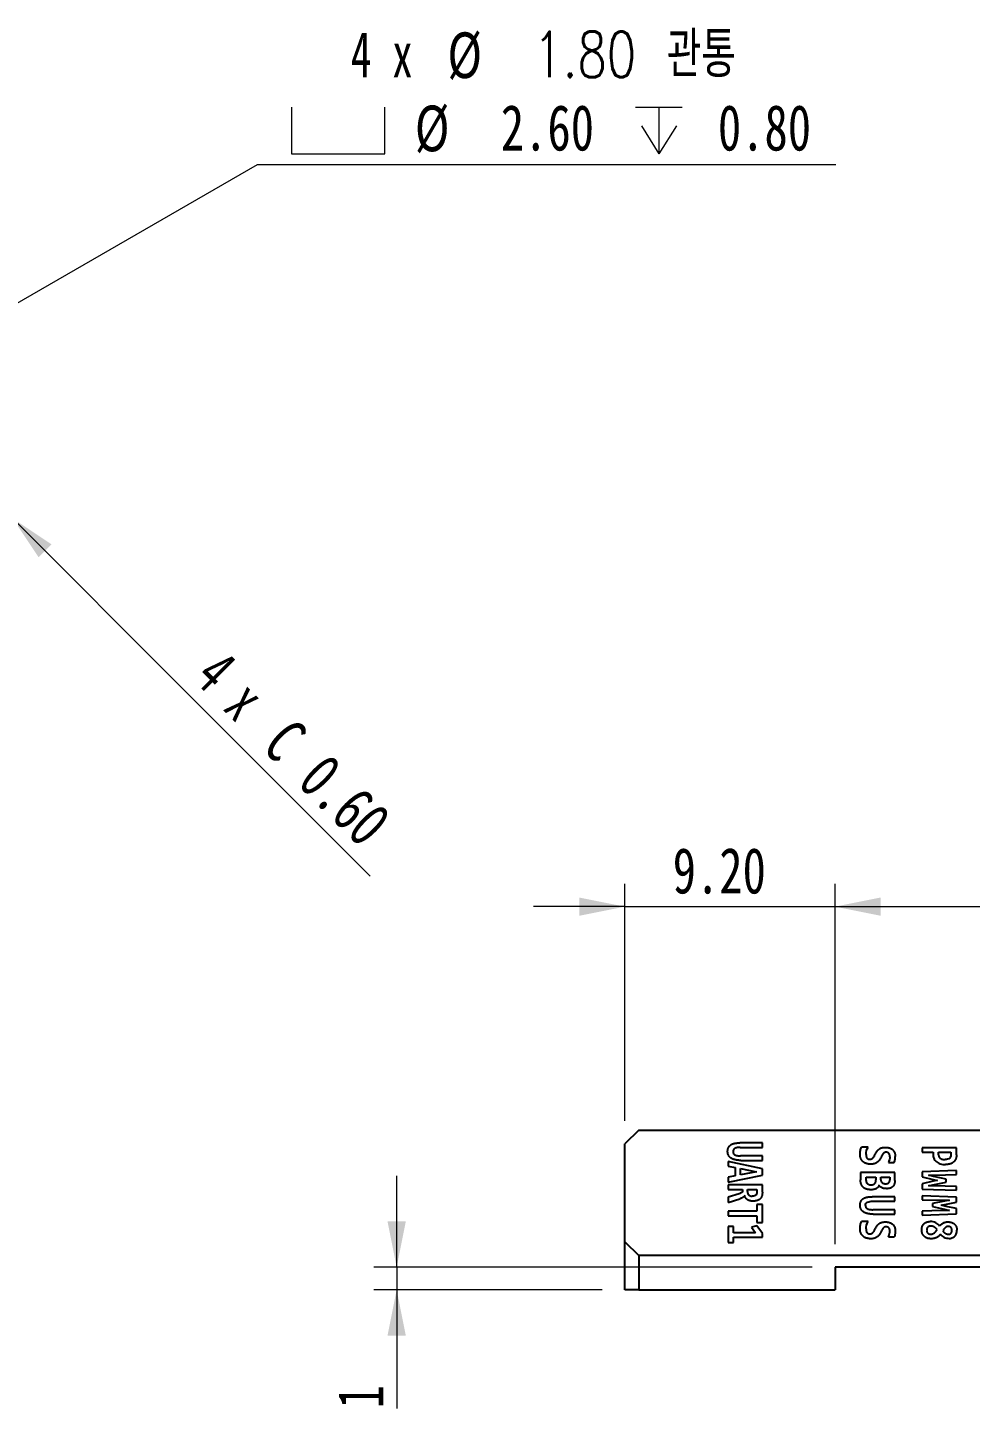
# Model space of a CAD drawing. Header units: millimetres. Extents: x 15 to 415, y 5 to 292.
# Drawn here: x 138.8 to 180.1, y 159.1 to 219.6 of the extents above; entities that cross this region are included whole.
import ezdxf

# ---------------------------------------------------------------- set-up
doc = ezdxf.new("R2010")
doc.units = ezdxf.units.MM
doc.styles.add('SLDTEXTSTYLE0', font='TXT', dxfattribs={"width": 0.75})
doc.styles.add('SLDTEXTSTYLE7', font='TXT', dxfattribs={"width": 0.666667})
doc.styles.add('SLDTEXTSTYLE8', font='TXT', dxfattribs={"width": 0.75, "bigfont": 'bigfont'})
doc.dimstyles.new('SLDDIMSTYLE0', dxfattribs={"dimtxt": 2, "dimasz": 2, "dimexe": 0, "dimexo": 0.0625, "dimgap": 0.5, "dimtad": 1, "dimrnd": 1e-09, "dimzin": 4, "dimdsep": 46, "dimtxsty": 'SLDTEXTSTYLE0', "dimsah": 1, "dimcen": 0.09, "dimadec": 0, "dimazin": 1, "dimtfac": 1, "dimtmove": 0, "dimatfit": 0, "dimfxl": 1, "dimfrac": 2, "dimtolj": 1, "dimtzin": 12, "dimarcsym": 0})
doc.dimstyles.new('SLDDIMSTYLE1', dxfattribs={"dimtxt": 2, "dimasz": 2, "dimexe": 0, "dimexo": 0.0625, "dimgap": 0.5, "dimtad": 1, "dimrnd": 1e-09, "dimzin": 12, "dimdsep": 46, "dimtxsty": 'SLDTEXTSTYLE0', "dimsah": 1, "dimcen": 0.09, "dimadec": 0, "dimazin": 3, "dimtfac": 1, "dimtmove": 0, "dimatfit": 0, "dimfxl": 1, "dimfrac": 2, "dimtolj": 1, "dimtzin": 12, "dimarcsym": 0})
doc.dimstyles.new('SLDDIMSTYLE3', dxfattribs={"dimtxt": 2, "dimasz": 2, "dimexe": 0, "dimexo": 0.0625, "dimgap": 0.5, "dimtad": 1, "dimrnd": 1e-09, "dimzin": 4, "dimdsep": 46, "dimtxsty": 'SLDTEXTSTYLE0', "dimsah": 1, "dimcen": 0.09, "dimadec": 0, "dimazin": 1, "dimtfac": 1, "dimtofl": 0, "dimtmove": 0, "dimatfit": 3, "dimfxl": 1, "dimfrac": 2, "dimtolj": 1, "dimtzin": 12, "dimarcsym": 0})
doc.dimstyles.new('SLDDIMSTYLE4', dxfattribs={"dimtxt": 2, "dimasz": 2, "dimexe": 0, "dimexo": 0.0625, "dimgap": 0.5, "dimtad": 0, "dimtih": 1, "dimtoh": 1, "dimrnd": 1e-09, "dimzin": 4, "dimdsep": 46, "dimtxsty": 'SLDTEXTSTYLE0', "dimblk1": 'NONE', "dimsah": 1, "dimcen": 0, "dimadec": 0, "dimazin": 1, "dimtfac": 1, "dimtmove": 0, "dimatfit": 3, "dimldrblk": 'NONE', "dimfxl": 1, "dimfrac": 2, "dimtolj": 1, "dimtzin": 12, "dimarcsym": 0})

# ---------------------------------------------------------------- blocks, each defined once
blk = doc.blocks.new('SW_SYMBOL_HOLE_SPOT')
at = {"color": 0, "linetype": 'Continuous', "lineweight": 18}
for p, q in [((0, 875), (0, 75)), ((1600, 75), (1600, 875)), ((0, 75), (1600, 75))]:
    blk.add_line(p, q, dxfattribs=at)
blk = doc.blocks.new('SW_SYMBOL_HOLE_DEPTH')
at = {"color": 0, "linetype": 'Continuous', "lineweight": 18}
for p, q in [((0, 875), (800, 875)), ((400, 875), (400, 75)), ((100, 555), (400, 75)), ((700, 555), (400, 75))]:
    blk.add_line(p, q, dxfattribs=at)
blk = doc.blocks.new('_D_9')
at = {"color": 7, "linetype": 'Continuous', "lineweight": 18}
for p, q in [((126.098, 200.435), (148.885, 213.591)), ((148.885, 213.591), (174.217, 213.591)), ((123.846, 199.135), (126.098, 200.435))]:
    blk.add_line(p, q, dxfattribs=at)
blk.add_solid([(126.098, 200.435), (128.03, 201.088), (127.63, 201.781)], dxfattribs=at)
at = {"color": 7, "linetype": 'Continuous', "lineweight": 18, "xscale": 0.0025546875, "yscale": 0.0025546875, "zscale": 0.0025546875}
for name, p in [('SW_SYMBOL_HOLE_SPOT', (150.385, 213.868)), ('SW_SYMBOL_HOLE_DEPTH', (165.449, 213.868))]:
    blk.add_blockref(name, p, dxfattribs=at)
at = {"color": 7, "linetype": 'Continuous', "lineweight": 18, "char_height": 2, "attachment_point": 1}
for s, insert, style in [('1.80 관통', (160.974, 219.405), 'SLDTEXTSTYLE8'), ('4 x', (152.972, 219.405), 'SLDTEXTSTYLE7'), ('%%c', (157.208, 219.375), 'SLDTEXTSTYLE0'), ('%%c', (155.782, 216.169), 'SLDTEXTSTYLE0'), ('2.60', (159.549, 216.2), 'SLDTEXTSTYLE0'), ('0.80', (169.056, 216.2), 'SLDTEXTSTYLE0')]:
    blk.add_mtext(s, dxfattribs=dict(at, insert=insert, style=style))
blk = doc.blocks.new('_NONE')
blk = doc.blocks.new('SW_CHAMFER_DIMENSION_0')
at = {"color": 0, "linetype": 'Continuous', "lineweight": 18}
for p, q in [((-7.466, 7.476), (0, 0)), ((0, 0), (8.185, -8.185))]:
    blk.add_line(p, q, dxfattribs=at)
blk.add_solid([(-7.466, 7.476), (-6.335, 5.778), (-5.769, 6.344)], dxfattribs=at)
at = {"color": 0, "linetype": 'Continuous', "lineweight": 18, "char_height": 2, "attachment_point": 1, "rotation": 315}
for s, insert, style in [('4 x', (1.823, 1.823), 'SLDTEXTSTYLE7'), ('C', (4.818, -1.172), 'SLDTEXTSTYLE0'), ('0.60', (6.35, -2.704), 'SLDTEXTSTYLE0')]:
    blk.add_mtext(s, dxfattribs=dict(at, insert=insert, style=style))
blk = doc.blocks.new('_D_32')
at = {"color": 7, "linetype": 'Continuous', "lineweight": 18}
for p, q in [((174.186, 166.298), (174.186, 182.083)), ((199.786, 166.298), (199.786, 182.083)), ((174.186, 181.083), (199.786, 181.083))]:
    blk.add_line(p, q, dxfattribs=at)
for points in [[(174.186, 181.083), (176.186, 180.683), (176.186, 181.483)], [(199.786, 181.083), (197.786, 181.483), (197.786, 180.683)]]:
    blk.add_solid(points, dxfattribs=at)
at = {"color": 7, "linetype": 'Continuous', "lineweight": 18, "insert": (183.825, 183.661), "char_height": 2, "attachment_point": 1, "style": 'SLDTEXTSTYLE0'}
blk.add_mtext('25.60', dxfattribs=at)
blk = doc.blocks.new('_D_33')
at = {"color": 7, "linetype": 'Continuous', "lineweight": 18}
for p, q in [((154.986, 165.298), (154.986, 169.298)), ((173.186, 165.298), (153.986, 165.298)), ((154.986, 165.298), (154.986, 164.298)), ((163.986, 164.298), (153.986, 164.298)), ((154.986, 164.298), (154.986, 159.109))]:
    blk.add_line(p, q, dxfattribs=at)
for points in [[(154.986, 165.298), (155.386, 167.298), (154.586, 167.298)], [(154.986, 164.298), (154.586, 162.298), (155.386, 162.298)]]:
    blk.add_solid(points, dxfattribs=at)
at = {"color": 7, "linetype": 'Continuous', "lineweight": 18, "insert": (152.408, 159.109), "char_height": 2, "attachment_point": 1, "rotation": 90, "style": 'SLDTEXTSTYLE0'}
blk.add_mtext('1', dxfattribs=at)
blk = doc.blocks.new('_D_34')
at = {"color": 7, "linetype": 'Continuous', "lineweight": 18}
for p, q in [((164.986, 171.698), (164.986, 182.083)), ((174.186, 166.298), (174.186, 182.083)), ((164.986, 181.083), (160.986, 181.083)), ((164.986, 181.083), (174.186, 181.083)), ((174.186, 181.083), (178.186, 181.083))]:
    blk.add_line(p, q, dxfattribs=at)
for points in [[(164.986, 181.083), (162.986, 181.483), (162.986, 180.683)], [(174.186, 181.083), (176.186, 180.683), (176.186, 181.483)]]:
    blk.add_solid(points, dxfattribs=at)
at = {"color": 7, "linetype": 'Continuous', "lineweight": 18, "insert": (167.076, 183.661), "char_height": 2, "attachment_point": 1, "style": 'SLDTEXTSTYLE0'}
blk.add_mtext('9.20', dxfattribs=at)

msp = doc.modelspace()

# ---------------------------------------------------------------- linework, layer by layer
at = {"color": 7, "linetype": 'Continuous', "lineweight": 25}
for p, q in [((165.586, 171.298), (164.986, 170.698)), ((165.586, 171.298), (208.386, 171.298)), ((164.986, 166.398), (164.986, 170.698)), ((171.004, 170.739), (170.013, 170.739)), ((170.035, 170.539), (171.004, 170.539)), ((171.004, 170.539), (171.004, 170.739)), ((175.631, 170.557), (175.348, 170.557)), ((171.004, 170.17), (170.046, 170.17)), ((170.059, 169.97), (171.004, 169.97)), ((171.004, 169.97), (171.004, 170.17)), ((179.504, 170.527), (178.004, 170.527)), ((178.004, 170.527), (178.004, 170.327)), ((178.004, 170.327), (178.483, 170.327)), ((178.483, 170.327), (178.483, 170.225)), ((178.722, 170.327), (179.265, 170.327)), ((178.722, 170.217), (178.722, 170.327)), ((179.265, 170.327), (179.265, 170.223)), ((179.504, 170.215), (179.504, 170.527)), ((171.004, 169.602), (169.504, 169.916)), ((169.504, 169.916), (169.504, 169.719)), ((169.504, 169.719), (169.809, 169.658)), ((169.809, 169.658), (169.809, 169.289)), ((170.048, 169.335), (170.048, 169.61)), ((170.048, 169.61), (170.747, 169.471)), ((170.747, 169.471), (170.048, 169.335)), ((171.004, 169.323), (171.004, 169.602)), ((176.804, 169.438), (175.304, 169.438)), ((175.304, 169.438), (175.304, 169.112)), ((176.522, 169.881), (176.783, 169.881)), ((176.804, 169.095), (176.804, 169.438)), ((179.504, 169.523), (178.004, 169.469)), ((178.004, 169.469), (178.004, 169.245)), ((178.28, 169.321), (178.543, 169.326)), ((178.543, 169.326), (179.504, 169.347)), ((179.504, 169.347), (179.504, 169.523)), ((169.504, 169.01), (171.004, 169.323)), ((169.809, 169.289), (169.504, 169.23)), ((169.504, 169.23), (169.504, 169.01)), ((171.004, 168.894), (169.504, 168.894)), ((169.504, 168.894), (169.504, 168.694)), ((171.004, 168.58), (171.004, 168.894)), ((175.544, 169.239), (175.978, 169.239)), ((175.544, 169.097), (175.544, 169.239)), ((175.978, 169.239), (175.978, 169.113)), ((176.196, 169.239), (176.587, 169.239)), ((176.196, 169.12), (176.196, 169.239)), ((176.587, 169.239), (176.587, 169.12)), ((178.004, 169.245), (178.478, 169.132)), ((178.482, 169.055), (178.004, 168.95)), ((178.004, 168.95), (178.004, 168.716)), ((178.506, 169.269), (178.28, 169.321)), ((178.282, 168.855), (178.466, 168.895)), ((178.516, 168.853), (178.282, 168.855)), ((178.466, 168.895), (179.048, 169.018)), ((178.478, 169.132), (178.677, 169.093)), ((178.677, 169.093), (178.482, 169.055)), ((179.048, 169.143), (178.506, 169.269)), ((179.504, 168.831), (178.516, 168.853)), ((179.048, 169.018), (179.048, 169.143)), ((179.504, 168.662), (179.504, 168.831)), ((169.504, 168.694), (170.135, 168.694)), ((169.994, 168.504), (169.504, 168.356)), ((169.504, 168.356), (169.504, 168.122)), ((169.504, 168.122), (170.015, 168.29)), ((170.135, 168.694), (170.135, 168.655)), ((170.352, 168.694), (170.765, 168.694)), ((170.352, 168.612), (170.352, 168.694)), ((170.765, 168.694), (170.765, 168.605)), ((176.804, 168.381), (175.813, 168.381)), ((175.835, 168.181), (176.804, 168.181)), ((176.804, 168.181), (176.804, 168.381)), ((178.004, 168.716), (179.504, 168.662)), ((179.504, 168.365), (178.004, 168.419)), ((178.004, 168.419), (178.004, 168.25)), ((178.004, 168.25), (178.861, 168.231)), ((178.978, 168.181), (178.461, 168.076)), ((178.861, 168.231), (179.194, 168.224)), ((179.194, 168.224), (178.978, 168.181)), ((179.072, 168.048), (179.504, 168.14)), ((179.504, 168.14), (179.504, 168.365)), ((170.765, 167.741), (169.504, 167.741)), ((169.504, 167.741), (169.504, 167.542)), ((169.504, 167.542), (170.765, 167.542)), ((171.004, 168.033), (170.765, 168.033)), ((170.765, 168.033), (170.765, 167.741)), ((170.765, 167.542), (170.765, 167.249)), ((171.004, 167.249), (171.004, 168.033)), ((176.804, 167.812), (175.846, 167.812)), ((175.859, 167.612), (176.804, 167.612)), ((176.804, 167.612), (176.804, 167.812)), ((178.855, 167.77), (178.004, 167.75)), ((178.004, 167.75), (178.004, 167.574)), ((178.004, 167.574), (179.504, 167.628)), ((178.461, 168.076), (178.461, 167.951)), ((178.461, 167.951), (178.978, 167.83)), ((178.829, 168.004), (179.072, 168.048)), ((179.058, 167.958), (178.829, 168.004)), ((179.194, 167.777), (178.855, 167.77)), ((178.978, 167.83), (179.194, 167.777)), ((179.504, 167.857), (179.058, 167.958)), ((179.504, 167.628), (179.504, 167.857)), ((169.744, 167.08), (169.504, 167.08)), ((169.504, 167.08), (169.504, 166.373)), ((169.744, 166.804), (169.744, 167.08)), ((170.765, 167.111), (170.526, 167.045)), ((170.526, 167.045), (170.709, 166.804)), ((170.765, 167.249), (171.004, 167.249)), ((171.004, 166.767), (170.765, 167.111)), ((175.631, 167.292), (175.348, 167.292)), ((164.986, 166.398), (165.586, 165.798)), ((164.986, 164.298), (164.986, 166.398)), ((169.504, 166.373), (169.744, 166.373)), ((170.709, 166.804), (169.744, 166.804)), ((169.744, 166.373), (169.744, 166.604)), ((169.744, 166.604), (171.004, 166.604)), ((171.004, 166.604), (171.004, 166.767)), ((176.522, 166.616), (176.783, 166.616)), ((165.586, 165.798), (165.586, 164.298)), ((208.386, 165.798), (165.586, 165.798)), ((199.786, 165.298), (174.186, 165.298)), ((174.186, 165.298), (174.186, 164.298)), ((165.586, 164.298), (164.986, 164.298)), ((165.586, 164.298), (174.186, 164.298))]:
    msp.add_line(p, q, dxfattribs=at)
for points, knots in [([(169.483, 170.361), (169.483, 170.377), (169.484, 170.409), (169.491, 170.454), (169.502, 170.496), (169.518, 170.535), (169.539, 170.57), (169.563, 170.601), (169.591, 170.629), (169.624, 170.654), (169.66, 170.675), (169.701, 170.693), (169.745, 170.708), (169.792, 170.719), (169.843, 170.728), (169.897, 170.734), (169.954, 170.738), (169.993, 170.739), (170.013, 170.739)], [0, 0, 0, 0, 0.080128, 0.154735, 0.223946, 0.289032, 0.35027, 0.408606, 0.464599, 0.519029, 0.573111, 0.627997, 0.683658, 0.741514, 0.801781, 0.865026, 0.930883, 1, 1, 1, 1]), ([(170.035, 170.539), (170.023, 170.539), (169.999, 170.539), (169.965, 170.537), (169.932, 170.534), (169.902, 170.53), (169.874, 170.525), (169.848, 170.518), (169.825, 170.509), (169.803, 170.498), (169.784, 170.486), (169.768, 170.472), (169.753, 170.457), (169.742, 170.44), (169.733, 170.422), (169.726, 170.401), (169.723, 170.378), (169.722, 170.362), (169.722, 170.354)], [0, 0, 0, 0, 0.077287, 0.150457, 0.219609, 0.285046, 0.346551, 0.404623, 0.461166, 0.516661, 0.571362, 0.624628, 0.679309, 0.734861, 0.79287, 0.855771, 0.924837, 1, 1, 1, 1]), ([(175.283, 170.24), (175.283, 170.267), (175.285, 170.322), (175.296, 170.402), (175.316, 170.481), (175.337, 170.532), (175.348, 170.557)], [0, 0, 0, 0, 0.256443, 0.505034, 0.751281, 1, 1, 1, 1]), ([(175.713, 170.019), (175.722, 170.02), (175.739, 170.02), (175.763, 170.024), (175.786, 170.031), (175.805, 170.042), (175.823, 170.054), (175.841, 170.068), (175.856, 170.084), (175.877, 170.108), (175.9, 170.141), (175.923, 170.186), (175.946, 170.233), (175.971, 170.281), (175.999, 170.329), (176.024, 170.369), (176.048, 170.399), (176.067, 170.421), (176.089, 170.441), (176.112, 170.46), (176.138, 170.478), (176.166, 170.494), (176.197, 170.508), (176.23, 170.52), (176.266, 170.53), (176.305, 170.537), (176.348, 170.541), (176.378, 170.542), (176.393, 170.542)], [0, 0, 0, 0, 0.024177, 0.04703, 0.069025, 0.091259, 0.114283, 0.13846, 0.163387, 0.190068, 0.247187, 0.309217, 0.374956, 0.442004, 0.510077, 0.578138, 0.612039, 0.645556, 0.678675, 0.711509, 0.744496, 0.777691, 0.810945, 0.845105, 0.880391, 0.917897, 0.957386, 1, 1, 1, 1]), ([(176.393, 170.542), (176.408, 170.542), (176.437, 170.541), (176.479, 170.537), (176.52, 170.53), (176.56, 170.52), (176.599, 170.507), (176.635, 170.49), (176.668, 170.471), (176.699, 170.448), (176.727, 170.421), (176.752, 170.392), (176.774, 170.359), (176.792, 170.322), (176.808, 170.282), (176.818, 170.237), (176.825, 170.189), (176.826, 170.156), (176.826, 170.138)], [0, 0, 0, 0, 0.053816, 0.10644, 0.158696, 0.211299, 0.263519, 0.316057, 0.369453, 0.424413, 0.481698, 0.541768, 0.605453, 0.673341, 0.745979, 0.824415, 0.90883, 1, 1, 1, 1]), ([(170.059, 169.97), (170.036, 169.971), (169.991, 169.971), (169.926, 169.976), (169.865, 169.985), (169.809, 169.996), (169.757, 170.012), (169.709, 170.029), (169.666, 170.05), (169.627, 170.074), (169.594, 170.101), (169.564, 170.13), (169.539, 170.163), (169.518, 170.198), (169.502, 170.236), (169.491, 170.275), (169.484, 170.318), (169.483, 170.346), (169.483, 170.361)], [0, 0, 0, 0, 0.076243, 0.148015, 0.216141, 0.28079, 0.342249, 0.401067, 0.45826, 0.514375, 0.56993, 0.6259, 0.682897, 0.741655, 0.802511, 0.865802, 0.931223, 1, 1, 1, 1]), ([(169.722, 170.354), (169.722, 170.346), (169.722, 170.331), (169.726, 170.309), (169.731, 170.289), (169.739, 170.271), (169.749, 170.255), (169.762, 170.24), (169.778, 170.226), (169.796, 170.214), (169.817, 170.204), (169.842, 170.195), (169.868, 170.187), (169.898, 170.181), (169.93, 170.176), (169.966, 170.173), (170.005, 170.17), (170.032, 170.17), (170.046, 170.17)], [0, 0, 0, 0, 0.06932, 0.133343, 0.193106, 0.247894, 0.299796, 0.350608, 0.4014, 0.453432, 0.507184, 0.563163, 0.623695, 0.687216, 0.755855, 0.830749, 0.912304, 1, 1, 1, 1]), ([(175.76, 169.804), (175.74, 169.805), (175.702, 169.805), (175.647, 169.812), (175.595, 169.821), (175.547, 169.836), (175.504, 169.853), (175.465, 169.875), (175.429, 169.899), (175.398, 169.927), (175.37, 169.957), (175.346, 169.991), (175.327, 170.027), (175.31, 170.065), (175.298, 170.106), (175.289, 170.149), (175.284, 170.194), (175.283, 170.224), (175.283, 170.24)], [0, 0, 0, 0, 0.0670927, 0.1302909, 0.1905594, 0.2487233, 0.30534, 0.3611171, 0.4166904, 0.4731168, 0.5311377, 0.5907403, 0.6523275, 0.7170394, 0.7840535, 0.8537248, 0.9252497, 1, 1, 1, 1]), ([(175.544, 170.232), (175.544, 170.223), (175.544, 170.205), (175.546, 170.18), (175.55, 170.156), (175.556, 170.135), (175.563, 170.115), (175.571, 170.098), (175.58, 170.082), (175.591, 170.068), (175.603, 170.056), (175.615, 170.046), (175.629, 170.038), (175.649, 170.029), (175.677, 170.021), (175.701, 170.02), (175.713, 170.019)], [0, 0, 0, 0, 0.102031, 0.195455, 0.282284, 0.361809, 0.434548, 0.502128, 0.56437, 0.621433, 0.67439, 0.723615, 0.771023, 0.81689, 0.907057, 1, 1, 1, 1]), ([(176.42, 170.327), (176.412, 170.327), (176.398, 170.326), (176.376, 170.322), (176.356, 170.315), (176.339, 170.305), (176.323, 170.292), (176.307, 170.278), (176.292, 170.263), (176.273, 170.239), (176.252, 170.205), (176.228, 170.161), (176.205, 170.113), (176.179, 170.065), (176.151, 170.017), (176.119, 169.969), (176.081, 169.925), (176.043, 169.892), (176.009, 169.868), (175.981, 169.852), (175.95, 169.838), (175.918, 169.826), (175.883, 169.816), (175.845, 169.809), (175.803, 169.805), (175.775, 169.805), (175.76, 169.804)], [0, 0, 0, 0, 0.021431, 0.041605, 0.061979, 0.083076, 0.105157, 0.128741, 0.153837, 0.18051, 0.238096, 0.301341, 0.368054, 0.436925, 0.506621, 0.576724, 0.64535, 0.712821, 0.746164, 0.779699, 0.813543, 0.847744, 0.883063, 0.919612, 0.95854, 1, 1, 1, 1]), ([(176.587, 170.132), (176.587, 170.141), (176.587, 170.157), (176.584, 170.18), (176.581, 170.202), (176.575, 170.221), (176.569, 170.239), (176.561, 170.255), (176.552, 170.269), (176.542, 170.282), (176.531, 170.293), (176.518, 170.303), (176.504, 170.311), (176.484, 170.319), (176.456, 170.326), (176.432, 170.326), (176.42, 170.327)], [0, 0, 0, 0, 0.099179, 0.19109, 0.274982, 0.351302, 0.421868, 0.487251, 0.548424, 0.604584, 0.657544, 0.707835, 0.75707, 0.804411, 0.899376, 1, 1, 1, 1]), ([(176.783, 169.881), (176.789, 169.902), (176.795, 169.923), (176.801, 169.945), (176.806, 169.966), (176.81, 169.987), (176.814, 170.009), (176.821, 170.052), (176.825, 170.095), (176.826, 170.138)], [0, 0, 0, 0, 0.0000917353, 0.0000917353, 0.0000917353, 0.0001834605, 0.0001834605, 0.0001834605, 0.0003667934, 0.0003667934, 0.0003667934, 0.0003667934]), ([(178.483, 170.225), (178.484, 170.17), (178.49, 170.116), (178.531, 170.01), (178.565, 169.96), (178.663, 169.874), (178.727, 169.84), (178.869, 169.798), (178.947, 169.79), (179.025, 169.789)], [0, 0, 0, 0, 0.25, 0.25, 0.5, 0.5, 0.75, 0.75, 1, 1, 1, 1]), ([(178.722, 170.217), (178.722, 170.208), (178.723, 170.192), (178.726, 170.168), (178.732, 170.146), (178.741, 170.126), (178.752, 170.107), (178.766, 170.089), (178.781, 170.073), (178.799, 170.059), (178.818, 170.046), (178.84, 170.035), (178.864, 170.026), (178.889, 170.018), (178.916, 170.012), (178.944, 170.007), (178.974, 170.005), (178.995, 170.004), (179.005, 170.004)], [0, 0, 0, 0, 0.075461, 0.146962, 0.214932, 0.279171, 0.341247, 0.400617, 0.458535, 0.516103, 0.573069, 0.629627, 0.687094, 0.745841, 0.80592, 0.868207, 0.932508, 1, 1, 1, 1]), ([(179.265, 170.223), (179.265, 170.196), (179.263, 170.169), (179.245, 170.117), (179.231, 170.091), (179.186, 170.047), (179.154, 170.03), (179.084, 170.008), (179.044, 170.004), (179.005, 170.004)], [0, 0, 0, 0, 0.25, 0.25, 0.5, 0.5, 0.75, 0.75, 1, 1, 1, 1]), ([(179.504, 170.215), (179.504, 170.198), (179.503, 170.166), (179.498, 170.119), (179.487, 170.074), (179.474, 170.033), (179.456, 169.995), (179.435, 169.96), (179.41, 169.928), (179.381, 169.899), (179.348, 169.873), (179.312, 169.851), (179.273, 169.832), (179.23, 169.816), (179.183, 169.804), (179.133, 169.795), (179.08, 169.79), (179.044, 169.789), (179.025, 169.789)], [0, 0, 0, 0, 0.081257, 0.157715, 0.230167, 0.298885, 0.363529, 0.425326, 0.483947, 0.54078, 0.596099, 0.650353, 0.704896, 0.759995, 0.816443, 0.874977, 0.935818, 1, 1, 1, 1]), ([(175.772, 168.685), (175.753, 168.685), (175.716, 168.686), (175.663, 168.692), (175.613, 168.7), (175.567, 168.712), (175.525, 168.728), (175.486, 168.746), (175.452, 168.769), (175.42, 168.795), (175.393, 168.824), (175.369, 168.856), (175.349, 168.891), (175.333, 168.93), (175.32, 168.971), (175.311, 169.015), (175.305, 169.062), (175.305, 169.095), (175.304, 169.112)], [0, 0, 0, 0, 0.064961, 0.126557, 0.184878, 0.240798, 0.295191, 0.348875, 0.402843, 0.458016, 0.514947, 0.573529, 0.635245, 0.699807, 0.768296, 0.840952, 0.918261, 1, 1, 1, 1]), ([(175.544, 169.097), (175.544, 169.089), (175.544, 169.074), (175.548, 169.052), (175.553, 169.031), (175.56, 169.012), (175.57, 168.994), (175.581, 168.978), (175.594, 168.964), (175.608, 168.951), (175.624, 168.939), (175.642, 168.929), (175.661, 168.92), (175.687, 168.91), (175.724, 168.902), (175.754, 168.901), (175.769, 168.9)], [0, 0, 0, 0, 0.082654, 0.160668, 0.233583, 0.303528, 0.369439, 0.432401, 0.491826, 0.55068, 0.607313, 0.663009, 0.718424, 0.774223, 0.885667, 1, 1, 1, 1]), ([(175.769, 168.9), (175.777, 168.9), (175.793, 168.901), (175.816, 168.903), (175.837, 168.908), (175.857, 168.913), (175.876, 168.921), (175.893, 168.929), (175.909, 168.94), (175.924, 168.952), (175.936, 168.967), (175.948, 168.982), (175.957, 169), (175.965, 169.019), (175.971, 169.04), (175.975, 169.063), (175.978, 169.087), (175.978, 169.104), (175.978, 169.113)], [0, 0, 0, 0, 0.0574818, 0.1131855, 0.1659286, 0.2178811, 0.2689647, 0.3206573, 0.3728811, 0.4276096, 0.484497, 0.5443029, 0.6084476, 0.6767394, 0.7496272, 0.8274802, 0.9105409, 1, 1, 1, 1]), ([(176.115, 168.888), (176.111, 168.874), (176.103, 168.847), (176.083, 168.816), (176.064, 168.792), (176.047, 168.775), (176.028, 168.759), (176.007, 168.745), (175.984, 168.732), (175.959, 168.72), (175.933, 168.71), (175.904, 168.701), (175.873, 168.694), (175.841, 168.689), (175.807, 168.686), (175.783, 168.685), (175.772, 168.685)], [0, 0, 0, 0, 0.117964, 0.237478, 0.297546, 0.356751, 0.416444, 0.476391, 0.536619, 0.597322, 0.659207, 0.723618, 0.789316, 0.856238, 0.926992, 1, 1, 1, 1]), ([(176.45, 168.731), (176.432, 168.732), (176.396, 168.733), (176.342, 168.74), (176.292, 168.752), (176.245, 168.769), (176.203, 168.791), (176.173, 168.813), (176.152, 168.834), (176.137, 168.85), (176.125, 168.869), (176.118, 168.881), (176.115, 168.888)], [0, 0, 0, 0, 0.127316, 0.253326, 0.376622, 0.497346, 0.617945, 0.740199, 0.802869, 0.866624, 0.932284, 1, 1, 1, 1]), ([(176.196, 169.12), (176.196, 169.113), (176.196, 169.098), (176.199, 169.077), (176.204, 169.057), (176.211, 169.04), (176.221, 169.024), (176.231, 169.01), (176.243, 168.997), (176.261, 168.982), (176.287, 168.967), (176.323, 168.955), (176.363, 168.948), (176.39, 168.947), (176.404, 168.947)], [0, 0, 0, 0, 0.089085, 0.170209, 0.246615, 0.316178, 0.381461, 0.444101, 0.503011, 0.560254, 0.66963, 0.77666, 0.885539, 1, 1, 1, 1]), ([(176.404, 168.947), (176.417, 168.947), (176.443, 168.948), (176.48, 168.955), (176.512, 168.968), (176.534, 168.983), (176.549, 168.998), (176.559, 169.011), (176.567, 169.025), (176.574, 169.041), (176.58, 169.058), (176.584, 169.077), (176.587, 169.098), (176.587, 169.113), (176.587, 169.12)], [0, 0, 0, 0, 0.11424, 0.221154, 0.323965, 0.428538, 0.484408, 0.543184, 0.606421, 0.672876, 0.745795, 0.823533, 0.90853, 1, 1, 1, 1]), ([(176.804, 169.095), (176.804, 169.08), (176.804, 169.052), (176.8, 169.01), (176.793, 168.972), (176.783, 168.936), (176.771, 168.904), (176.756, 168.874), (176.738, 168.846), (176.717, 168.822), (176.694, 168.801), (176.667, 168.782), (176.638, 168.766), (176.606, 168.753), (176.571, 168.743), (176.533, 168.737), (176.493, 168.732), (176.465, 168.732), (176.45, 168.731)], [0, 0, 0, 0, 0.087632, 0.170176, 0.246897, 0.319099, 0.386451, 0.449603, 0.509155, 0.565234, 0.619147, 0.670943, 0.722552, 0.773798, 0.827051, 0.881512, 0.939131, 1, 1, 1, 1]), ([(170.135, 168.655), (170.134, 168.639), (170.132, 168.623), (170.121, 168.592), (170.111, 168.577), (170.075, 168.537), (170.036, 168.518), (169.994, 168.504)], [0, 0, 0, 0, 0.25, 0.25, 0.5, 0.5, 1, 1, 1, 1]), ([(170.226, 168.426), (170.223, 168.42), (170.218, 168.407), (170.204, 168.389), (170.186, 168.371), (170.163, 168.354), (170.134, 168.338), (170.1, 168.322), (170.06, 168.306), (170.03, 168.296), (170.015, 168.29)], [0, 0, 0, 0, 0.094989, 0.193265, 0.297051, 0.4077, 0.530418, 0.670497, 0.82661, 1, 1, 1, 1]), ([(170.594, 168.187), (170.581, 168.187), (170.555, 168.188), (170.518, 168.191), (170.482, 168.197), (170.449, 168.205), (170.419, 168.215), (170.39, 168.227), (170.364, 168.24), (170.339, 168.256), (170.318, 168.273), (170.298, 168.291), (170.28, 168.311), (170.265, 168.332), (170.252, 168.355), (170.241, 168.378), (170.232, 168.402), (170.228, 168.418), (170.226, 168.426)], [0, 0, 0, 0, 0.072192, 0.140549, 0.20621, 0.269373, 0.330598, 0.390547, 0.449605, 0.508531, 0.567457, 0.626884, 0.686741, 0.74767, 0.809838, 0.87222, 0.935319, 1, 1, 1, 1]), ([(170.352, 168.612), (170.353, 168.596), (170.354, 168.568), (170.363, 168.533), (170.372, 168.507), (170.382, 168.49), (170.393, 168.474), (170.405, 168.459), (170.42, 168.446), (170.436, 168.435), (170.453, 168.425), (170.472, 168.417), (170.493, 168.41), (170.516, 168.406), (170.539, 168.403), (170.556, 168.403), (170.564, 168.402)], [0, 0, 0, 0, 0.156065, 0.299025, 0.366206, 0.429474, 0.490277, 0.548712, 0.605422, 0.660521, 0.714766, 0.769074, 0.824373, 0.88051, 0.938567, 1, 1, 1, 1]), ([(170.765, 168.605), (170.765, 168.558), (170.76, 168.509), (170.715, 168.446), (170.691, 168.428), (170.632, 168.406), (170.598, 168.403), (170.564, 168.402)], [0, 0, 0, 0, 0.5, 0.5, 0.75, 0.75, 1, 1, 1, 1]), ([(171.004, 168.58), (171.004, 168.565), (171.004, 168.537), (171, 168.495), (170.993, 168.455), (170.984, 168.418), (170.972, 168.383), (170.957, 168.351), (170.937, 168.321), (170.915, 168.294), (170.888, 168.269), (170.858, 168.248), (170.824, 168.23), (170.786, 168.214), (170.745, 168.202), (170.698, 168.193), (170.648, 168.188), (170.613, 168.187), (170.594, 168.187)], [0, 0, 0, 0, 0.0783997, 0.153055, 0.2242071, 0.2923895, 0.3567316, 0.4181536, 0.4765368, 0.5331129, 0.5874671, 0.6410635, 0.6948137, 0.7496215, 0.8064038, 0.8661591, 0.9305976, 1, 1, 1, 1]), ([(175.283, 168.003), (175.283, 168.019), (175.284, 168.051), (175.291, 168.096), (175.302, 168.138), (175.318, 168.177), (175.339, 168.211), (175.363, 168.243), (175.391, 168.271), (175.424, 168.295), (175.46, 168.317), (175.501, 168.335), (175.545, 168.35), (175.592, 168.361), (175.643, 168.37), (175.697, 168.376), (175.754, 168.38), (175.793, 168.381), (175.813, 168.381)], [0, 0, 0, 0, 0.080128, 0.154735, 0.223946, 0.289032, 0.35027, 0.408606, 0.464599, 0.519029, 0.573111, 0.627997, 0.683658, 0.741514, 0.801781, 0.865026, 0.930883, 1, 1, 1, 1]), ([(175.522, 167.996), (175.523, 168.023), (175.526, 168.051), (175.553, 168.103), (175.578, 168.126), (175.641, 168.159), (175.679, 168.169), (175.756, 168.179), (175.795, 168.181), (175.835, 168.181)], [0, 0, 0, 0, 0.25, 0.25, 0.5, 0.5, 0.75, 0.75, 1, 1, 1, 1]), ([(175.859, 167.612), (175.836, 167.613), (175.791, 167.613), (175.726, 167.618), (175.665, 167.627), (175.609, 167.638), (175.557, 167.654), (175.509, 167.671), (175.466, 167.692), (175.427, 167.716), (175.394, 167.743), (175.364, 167.772), (175.339, 167.805), (175.318, 167.84), (175.302, 167.878), (175.291, 167.917), (175.284, 167.959), (175.283, 167.988), (175.283, 168.003)], [0, 0, 0, 0, 0.076243, 0.148015, 0.216141, 0.28079, 0.342249, 0.401067, 0.45826, 0.514375, 0.56993, 0.6259, 0.682897, 0.741655, 0.802511, 0.865802, 0.931223, 1, 1, 1, 1]), ([(175.522, 167.996), (175.522, 167.988), (175.522, 167.973), (175.526, 167.951), (175.531, 167.931), (175.539, 167.913), (175.549, 167.897), (175.562, 167.882), (175.578, 167.868), (175.596, 167.856), (175.617, 167.846), (175.642, 167.837), (175.668, 167.829), (175.698, 167.823), (175.73, 167.818), (175.766, 167.815), (175.805, 167.812), (175.832, 167.812), (175.846, 167.812)], [0, 0, 0, 0, 0.0693201, 0.1333432, 0.193106, 0.247894, 0.299796, 0.3506078, 0.4014, 0.4534318, 0.5071837, 0.5631632, 0.6236947, 0.6872161, 0.755855, 0.8307487, 0.9123043, 1, 1, 1, 1]), ([(175.283, 166.975), (175.283, 167.002), (175.285, 167.057), (175.296, 167.137), (175.316, 167.216), (175.337, 167.267), (175.348, 167.292)], [0, 0, 0, 0, 0.256443, 0.505034, 0.751281, 1, 1, 1, 1]), ([(175.76, 166.539), (175.74, 166.54), (175.702, 166.54), (175.647, 166.547), (175.595, 166.556), (175.547, 166.571), (175.504, 166.588), (175.465, 166.61), (175.429, 166.634), (175.398, 166.662), (175.37, 166.692), (175.346, 166.726), (175.327, 166.762), (175.31, 166.8), (175.298, 166.841), (175.289, 166.884), (175.284, 166.929), (175.283, 166.959), (175.283, 166.975)], [0, 0, 0, 0, 0.067093, 0.130291, 0.190559, 0.248723, 0.30534, 0.361117, 0.41669, 0.473117, 0.531138, 0.59074, 0.652327, 0.717039, 0.784053, 0.853725, 0.92525, 1, 1, 1, 1]), ([(175.544, 166.967), (175.544, 166.958), (175.544, 166.94), (175.546, 166.915), (175.55, 166.891), (175.556, 166.87), (175.563, 166.85), (175.571, 166.833), (175.58, 166.817), (175.591, 166.803), (175.603, 166.791), (175.615, 166.781), (175.629, 166.773), (175.649, 166.764), (175.677, 166.756), (175.701, 166.755), (175.713, 166.754)], [0, 0, 0, 0, 0.102031, 0.195455, 0.282284, 0.361809, 0.434548, 0.502128, 0.56437, 0.621433, 0.67439, 0.723615, 0.771023, 0.81689, 0.907057, 1, 1, 1, 1]), ([(175.713, 166.754), (175.722, 166.755), (175.739, 166.755), (175.763, 166.759), (175.786, 166.767), (175.805, 166.777), (175.823, 166.789), (175.841, 166.803), (175.856, 166.819), (175.877, 166.843), (175.9, 166.876), (175.923, 166.921), (175.946, 166.968), (175.971, 167.016), (175.999, 167.064), (176.024, 167.104), (176.048, 167.134), (176.067, 167.156), (176.089, 167.176), (176.112, 167.195), (176.138, 167.213), (176.166, 167.229), (176.197, 167.243), (176.23, 167.255), (176.266, 167.265), (176.305, 167.272), (176.348, 167.276), (176.378, 167.277), (176.393, 167.277)], [0, 0, 0, 0, 0.024177, 0.04703, 0.069025, 0.091259, 0.114283, 0.13846, 0.163387, 0.190068, 0.247187, 0.309217, 0.374956, 0.442004, 0.510077, 0.578138, 0.612039, 0.645556, 0.678675, 0.711509, 0.744496, 0.777691, 0.810945, 0.845105, 0.880391, 0.917897, 0.957386, 1, 1, 1, 1]), ([(176.42, 167.062), (176.412, 167.062), (176.398, 167.061), (176.376, 167.057), (176.356, 167.05), (176.339, 167.04), (176.323, 167.027), (176.307, 167.014), (176.292, 166.998), (176.273, 166.974), (176.252, 166.94), (176.228, 166.896), (176.205, 166.849), (176.179, 166.8), (176.151, 166.752), (176.119, 166.704), (176.081, 166.66), (176.043, 166.627), (176.009, 166.603), (175.981, 166.587), (175.95, 166.573), (175.918, 166.561), (175.883, 166.551), (175.845, 166.544), (175.803, 166.54), (175.775, 166.54), (175.76, 166.539)], [0, 0, 0, 0, 0.021431, 0.041605, 0.061979, 0.083076, 0.105157, 0.128741, 0.153837, 0.18051, 0.238096, 0.301341, 0.368054, 0.436925, 0.506621, 0.576724, 0.64535, 0.712821, 0.746164, 0.779699, 0.813543, 0.847744, 0.883063, 0.919612, 0.95854, 1, 1, 1, 1]), ([(176.393, 167.277), (176.408, 167.277), (176.437, 167.276), (176.479, 167.272), (176.52, 167.265), (176.56, 167.255), (176.599, 167.242), (176.635, 167.225), (176.668, 167.206), (176.699, 167.183), (176.727, 167.156), (176.752, 167.127), (176.774, 167.094), (176.792, 167.057), (176.808, 167.017), (176.818, 166.972), (176.825, 166.924), (176.826, 166.891), (176.826, 166.873)], [0, 0, 0, 0, 0.0538164, 0.1064396, 0.1586962, 0.2112994, 0.2635189, 0.3160566, 0.3694534, 0.424413, 0.4816982, 0.5417685, 0.6054532, 0.6733406, 0.7459788, 0.8244149, 0.9088297, 1, 1, 1, 1]), ([(176.587, 166.867), (176.587, 166.876), (176.587, 166.892), (176.584, 166.915), (176.581, 166.937), (176.575, 166.956), (176.569, 166.974), (176.561, 166.99), (176.552, 167.004), (176.542, 167.017), (176.531, 167.028), (176.518, 167.038), (176.504, 167.046), (176.484, 167.054), (176.456, 167.061), (176.432, 167.061), (176.42, 167.062)], [0, 0, 0, 0, 0.099179, 0.19109, 0.274982, 0.351302, 0.421868, 0.487251, 0.548424, 0.604584, 0.657544, 0.707835, 0.75707, 0.804411, 0.899376, 1, 1, 1, 1]), ([(177.983, 166.922), (177.983, 166.937), (177.984, 166.965), (177.989, 167.006), (177.997, 167.045), (178.009, 167.081), (178.024, 167.114), (178.041, 167.144), (178.061, 167.172), (178.084, 167.197), (178.11, 167.219), (178.139, 167.239), (178.17, 167.255), (178.204, 167.269), (178.24, 167.279), (178.278, 167.287), (178.318, 167.292), (178.345, 167.292), (178.359, 167.292)], [0, 0, 0, 0, 0.085195, 0.165051, 0.240757, 0.312376, 0.380152, 0.444191, 0.504887, 0.562639, 0.618477, 0.672757, 0.725913, 0.779136, 0.832407, 0.886912, 0.942377, 1, 1, 1, 1]), ([(178.397, 166.539), (178.381, 166.54), (178.349, 166.54), (178.302, 166.546), (178.258, 166.555), (178.218, 166.568), (178.18, 166.584), (178.146, 166.603), (178.115, 166.625), (178.087, 166.65), (178.062, 166.677), (178.041, 166.706), (178.023, 166.738), (178.008, 166.772), (177.997, 166.807), (177.989, 166.844), (177.984, 166.883), (177.983, 166.909), (177.983, 166.922)], [0, 0, 0, 0, 0.064358, 0.125486, 0.18466, 0.242392, 0.299094, 0.355921, 0.412955, 0.470956, 0.530336, 0.591187, 0.653815, 0.718852, 0.786151, 0.855662, 0.926399, 1, 1, 1, 1]), ([(178.381, 167.093), (178.374, 167.093), (178.36, 167.092), (178.34, 167.09), (178.321, 167.086), (178.303, 167.081), (178.287, 167.074), (178.272, 167.065), (178.258, 167.055), (178.242, 167.04), (178.225, 167.018), (178.21, 166.987), (178.202, 166.953), (178.201, 166.929), (178.2, 166.916)], [0, 0, 0, 0, 0.061606, 0.120057, 0.176684, 0.230936, 0.285713, 0.34063, 0.396579, 0.454406, 0.57547, 0.704587, 0.845421, 1, 1, 1, 1]), ([(178.2, 166.916), (178.201, 166.904), (178.202, 166.881), (178.209, 166.848), (178.222, 166.818), (178.241, 166.791), (178.267, 166.769), (178.293, 166.755), (178.317, 166.747), (178.337, 166.742), (178.359, 166.74), (178.373, 166.739), (178.381, 166.739)], [0, 0, 0, 0, 0.1439726, 0.2807923, 0.4088488, 0.5286916, 0.6426394, 0.7551046, 0.8124133, 0.8718036, 0.9333839, 1, 1, 1, 1]), ([(178.765, 167.095), (178.72, 167.147), (178.671, 167.198), (178.567, 167.254), (178.528, 167.269), (178.446, 167.289), (178.403, 167.292), (178.359, 167.292)], [0, 0, 0, 0, 0.5, 0.5, 0.75, 0.75, 1, 1, 1, 1]), ([(178.654, 166.937), (178.646, 166.948), (178.63, 166.968), (178.603, 166.998), (178.575, 167.024), (178.543, 167.047), (178.508, 167.066), (178.476, 167.079), (178.449, 167.086), (178.427, 167.09), (178.405, 167.092), (178.389, 167.093), (178.381, 167.093)], [0, 0, 0, 0, 0.137018, 0.27059, 0.397784, 0.520604, 0.638609, 0.754568, 0.81362, 0.873356, 0.935611, 1, 1, 1, 1]), ([(178.381, 166.739), (178.389, 166.739), (178.404, 166.74), (178.427, 166.743), (178.448, 166.748), (178.474, 166.757), (178.505, 166.773), (178.539, 166.798), (178.57, 166.827), (178.599, 166.861), (178.627, 166.898), (178.645, 166.924), (178.654, 166.937)], [0, 0, 0, 0, 0.0568696, 0.1112564, 0.1643392, 0.2173326, 0.3264697, 0.4428392, 0.5685658, 0.70446, 0.8491305, 1, 1, 1, 1]), ([(178.765, 167.095), (178.775, 167.107), (178.795, 167.131), (178.829, 167.165), (178.866, 167.197), (178.909, 167.224), (178.956, 167.246), (179, 167.261), (179.038, 167.269), (179.068, 167.274), (179.1, 167.277), (179.122, 167.277), (179.134, 167.277)], [0, 0, 0, 0, 0.126512, 0.250777, 0.37254, 0.492093, 0.611754, 0.732436, 0.795566, 0.860679, 0.928394, 1, 1, 1, 1]), ([(179.15, 167.077), (179.143, 167.077), (179.129, 167.077), (179.109, 167.074), (179.09, 167.069), (179.067, 167.061), (179.039, 167.045), (179.008, 167.022), (178.98, 166.994), (178.955, 166.961), (178.93, 166.925), (178.914, 166.9), (178.906, 166.888)], [0, 0, 0, 0, 0.054998, 0.107256, 0.158766, 0.210633, 0.316859, 0.433345, 0.559096, 0.697443, 0.84432, 1, 1, 1, 1]), ([(179.134, 167.277), (179.147, 167.277), (179.173, 167.276), (179.212, 167.272), (179.25, 167.265), (179.286, 167.254), (179.321, 167.242), (179.354, 167.226), (179.384, 167.207), (179.412, 167.186), (179.438, 167.162), (179.46, 167.135), (179.48, 167.105), (179.496, 167.071), (179.51, 167.036), (179.519, 166.997), (179.525, 166.955), (179.526, 166.926), (179.526, 166.911)], [0, 0, 0, 0, 0.054515, 0.10822, 0.161275, 0.214764, 0.268252, 0.3222, 0.376963, 0.433275, 0.491441, 0.551934, 0.616057, 0.683761, 0.75555, 0.832051, 0.913404, 1, 1, 1, 1]), ([(179.309, 166.909), (179.308, 166.922), (179.308, 166.946), (179.3, 166.979), (179.288, 167.008), (179.271, 167.033), (179.248, 167.053), (179.22, 167.067), (179.187, 167.076), (179.163, 167.077), (179.15, 167.077)], [0, 0, 0, 0, 0.166586, 0.314819, 0.446082, 0.56526, 0.6745, 0.777966, 0.884606, 1, 1, 1, 1]), ([(179.16, 166.739), (179.171, 166.74), (179.194, 166.74), (179.224, 166.749), (179.251, 166.763), (179.273, 166.783), (179.289, 166.808), (179.301, 166.838), (179.308, 166.872), (179.308, 166.896), (179.309, 166.909)], [0, 0, 0, 0, 0.108575, 0.209784, 0.310671, 0.418835, 0.539766, 0.674377, 0.82778, 1, 1, 1, 1]), ([(179.182, 166.555), (179.211, 166.555), (179.239, 166.557), (179.294, 166.568), (179.321, 166.577), (179.392, 166.609), (179.43, 166.642), (179.511, 166.748), (179.524, 166.83), (179.526, 166.911)], [0, 0, 0, 0, 0.125, 0.125, 0.25, 0.25, 0.5, 0.5, 1, 1, 1, 1]), ([(176.522, 166.616), (176.527, 166.625), (176.536, 166.644), (176.549, 166.674), (176.56, 166.705), (176.569, 166.737), (176.577, 166.77), (176.582, 166.803), (176.587, 166.836), (176.587, 166.857), (176.587, 166.867)], [0, 0, 0, 0, 0.11316, 0.233466, 0.36, 0.489138, 0.620177, 0.751341, 0.87914, 1, 1, 1, 1]), ([(176.826, 166.873), (176.826, 166.862), (176.826, 166.84), (176.823, 166.807), (176.819, 166.773), (176.813, 166.739), (176.807, 166.706), (176.799, 166.674), (176.792, 166.644), (176.786, 166.625), (176.783, 166.616)], [0, 0, 0, 0, 0.125078, 0.255892, 0.388815, 0.521178, 0.65021, 0.775078, 0.891895, 1, 1, 1, 1]), ([(178.799, 166.735), (178.788, 166.722), (178.767, 166.697), (178.732, 166.66), (178.693, 166.626), (178.654, 166.601), (178.621, 166.584), (178.594, 166.573), (178.566, 166.563), (178.536, 166.554), (178.504, 166.548), (178.47, 166.543), (178.434, 166.54), (178.41, 166.539), (178.397, 166.539)], [0, 0, 0, 0, 0.122396, 0.244454, 0.364465, 0.483711, 0.543583, 0.603483, 0.664669, 0.726963, 0.790847, 0.856772, 0.926941, 1, 1, 1, 1]), ([(178.799, 166.735), (178.842, 166.687), (178.889, 166.639), (178.987, 166.589), (179.024, 166.576), (179.101, 166.558), (179.142, 166.555), (179.182, 166.555)], [0, 0, 0, 0, 0.5, 0.5, 0.75, 0.75, 1, 1, 1, 1]), ([(178.906, 166.888), (178.914, 166.878), (178.929, 166.858), (178.954, 166.83), (178.981, 166.804), (179.01, 166.783), (179.043, 166.765), (179.078, 166.75), (179.118, 166.741), (179.145, 166.74), (179.16, 166.739)], [0, 0, 0, 0, 0.138966, 0.274016, 0.403287, 0.52587, 0.643797, 0.759556, 0.876928, 1, 1, 1, 1])]:
    msp.add_open_spline(points, degree=3, knots=knots, dxfattribs=at)
for points in [[(175.544, 170.232), (175.546, 170.343), (175.583, 170.452), (175.631, 170.557)], [(176.587, 170.132), (176.586, 170.047), (176.563, 169.962), (176.522, 169.881)], [(175.544, 166.967), (175.546, 167.078), (175.583, 167.187), (175.631, 167.292)]]:
    msp.add_open_spline(points, degree=3, dxfattribs=at)

# ---------------------------------------------------------------- block references
at = {"color": 7, "linetype": 'Continuous', "lineweight": 18}
msp.add_blockref('SW_CHAMFER_DIMENSION_0', (145.637, 190.609), dxfattribs=at)

# ---------------------------------------------------------------- dimensions: what is measured, and where the dimension line sits
dim = msp.add_diameter_dim_2p(p1=(123.846, 199.135), p2=(126.098, 200.435), text='4 x <> 관통\\P{\\fGDT;v}%%c 2.60 {\\fGDT;x} 0.80\\P', dimstyle='SLDDIMSTYLE4', dxfattribs=at)
dim.commit()
dim.dimension.update_dxf_attribs({"geometry": '_D_9', "text_midpoint": (162.301, 216.797), "dimtype": 163})
for base, p1, p2, dimstyle, picture, middle in [((174.186, 181.083), (164.986, 170.698), (174.186, 165.298), 'SLDDIMSTYLE0', '_D_34', (169.662, 181.083)), ((199.786, 181.083), (174.186, 165.298), (199.786, 165.298), 'SLDDIMSTYLE3', '_D_32', (187.15, 181.083))]:
    dim = msp.add_linear_dim(base=base, p1=p1, p2=p2, dimstyle=dimstyle, dxfattribs=at)
    dim.commit()
    dim.dimension.update_dxf_attribs({"geometry": picture, "text_midpoint": middle, "dimtype": 160})
dim = msp.add_linear_dim(base=(154.986, 164.298), p1=(174.186, 165.298), p2=(164.986, 164.298), angle=90, dimstyle='SLDDIMSTYLE1', dxfattribs=at)
dim.commit()
dim.dimension.update_dxf_attribs({"geometry": '_D_33', "text_midpoint": (154.986, 159.848), "dimtype": 160})

doc.saveas('drawing.dxf')
